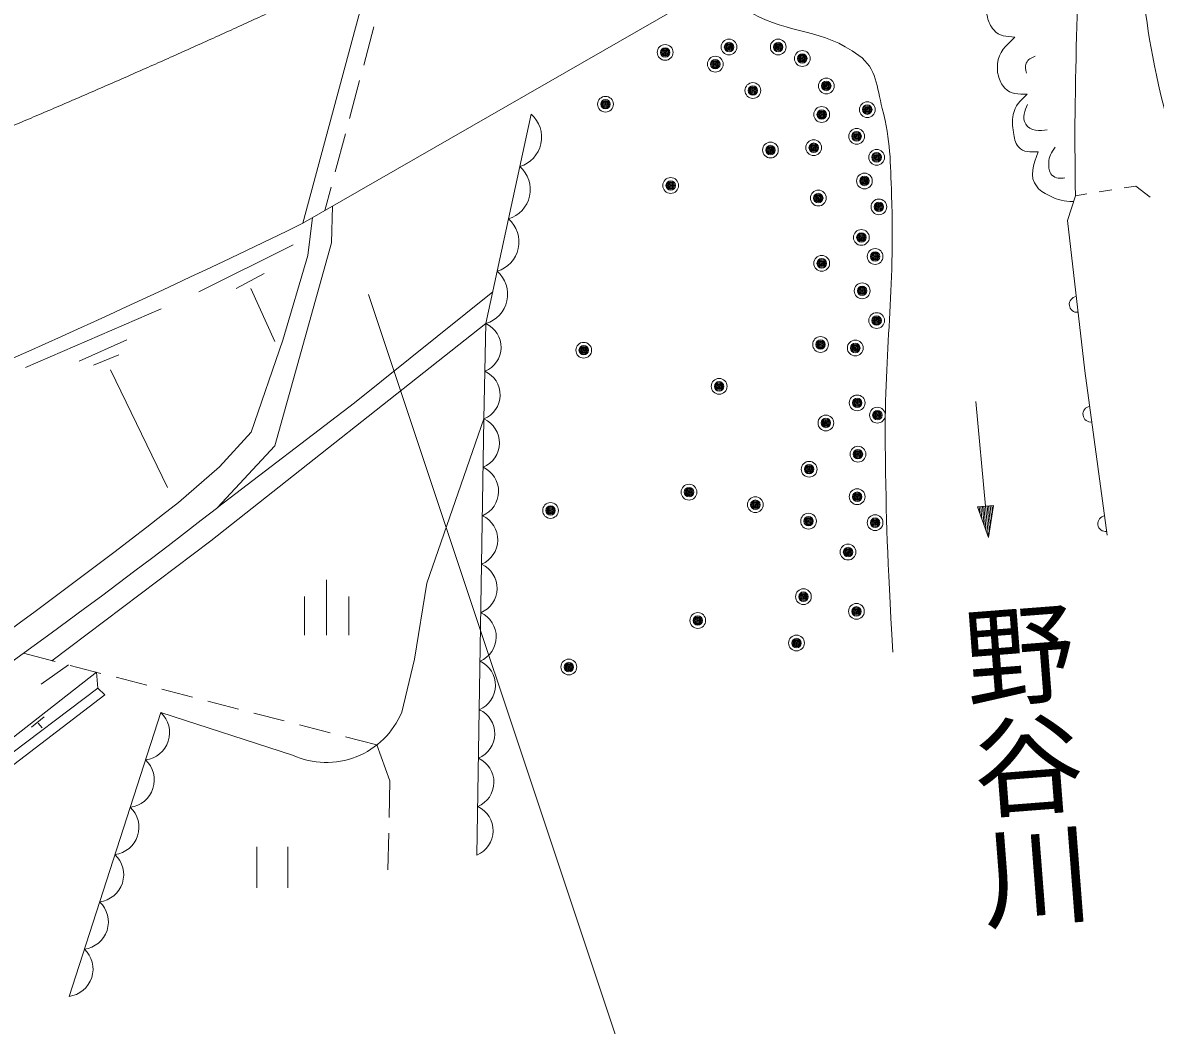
# Model space of a CAD drawing. Units: millimetres, scale not verified. Extents: x 40000 to 680000, y 20000 to 380000.
# Drawn here: x 503948 to 539819, y 268326 to 300075 of the extents above; entities that cross this region are included whole.
import ezdxf
from ezdxf.enums import TextEntityAlignment as Align

# ---------------------------------------------------------------- set-up
doc = ezdxf.new("R2010")
doc.units = ezdxf.units.MM
doc.header["$LTSCALE"] = 1000
doc.header["$PDMODE"] = 32
doc.header["$PDSIZE"] = 500
doc.linetypes.add('CHAIN', pattern=[18.5, 12, -1.5, 3.5, -1.5])
for name, color, linetype, lineweight in [('M-BGD', 7, 'Continuous', 13), ('M-BMK', 2, 'CHAIN', 13), ('M-STR-HTXT', 7, 'Continuous', 13), ('M-STR-STR1', 1, 'Continuous', 13)]:
    doc.layers.add(name, color=color, linetype=linetype, lineweight=lineweight)
doc.styles.add('@ＭＳ ゴシック', font='')
doc.styles.get('@ＭＳ ゴシック').set_extended_font_data('@MS Gothic')

msp = doc.modelspace()

# ---------------------------------------------------------------- linework, layer by layer
at = {"layer": 'M-BGD'}
for p, q in [((514749, 298730), (515071, 299938)), ((514298, 297039), (514620, 298247)), ((513847, 295348), (514169, 296556)), ((513522, 294127), (513719, 294865)), ((538834, 294841), (539198, 294899)), ((539198, 294899), (539660, 294547)), ((537286, 294596), (537649, 294654)), ((538044, 294716), (538439, 294779)), ((513730, 293102), (513764, 294266)), ((512981, 292707), (513131, 293903)), ((511936, 286672), (513730, 293102)), ((509531, 291555), (512516, 293041)), ((512192, 290025), (512981, 292707)), ((510715, 291660), (511596, 292134)), ((511175, 291660), (511938, 289978)), ((514460, 288033), (518834, 291549)), ((504039, 289159), (508338, 291013)), ((518616, 290544), (509909, 283670)), ((505735, 289356), (507247, 290027)), ((511186, 287113), (512192, 290025)), ((506195, 289225), (506997, 289554)), ((506734, 289080), (508536, 285359)), ((534137, 288077), (534441, 284766)), ((510124, 284722), (514460, 288033)), ((516748, 282329), (518557, 287531)), ((510187, 286008), (511186, 287113)), ((510124, 284722), (511936, 286672)), ((508882, 284882), (510187, 286008)), ((534689, 284789), (534192, 284744)), ((534532, 283771), (534192, 284744)), ((534260, 284549), (534241, 284748)), ((534291, 284753), (534328, 284354)), ((534396, 284160), (534341, 284757)), ((534391, 284762), (534464, 283965)), ((534532, 283771), (534441, 284766)), ((534490, 284771), (534563, 283974)), ((534532, 283771), (534689, 284789)), ((534595, 284178), (534540, 284776)), ((534590, 284780), (534626, 284382)), ((534658, 284585), (534640, 284785)), ((504875, 279873), (509909, 283670)), ((513576, 280682), (513576, 282432)), ((516353, 279923), (516748, 282329)), ((512876, 280682), (512876, 281907)), ((514276, 280682), (514276, 281907)), ((503976, 280107), (504973, 279848)), ((515957, 278242), (516353, 279923)), ((502636, 276657), (506290, 279506)), ((504534, 279126), (505403, 279737)), ((505457, 279723), (506425, 279472)), ((506325, 279004), (506290, 279506)), ((506909, 279346), (507877, 279095)), ((506550, 278789), (494461, 269562)), ((494847, 270325), (506325, 279004)), ((506325, 279004), (506550, 278789)), ((508361, 278969), (509329, 278718)), ((509813, 278593), (510781, 278342)), ((504227, 277768), (504627, 278095)), ((505418, 269242), (508326, 278229)), ((508326, 278229), (512496, 276879)), ((511265, 278216), (512233, 277965)), ((504443, 277898), (504562, 277751)), ((512717, 277839), (513684, 277588)), ((514168, 277463), (515166, 277204)), ((515166, 277204), (515576, 276064)), ((515576, 276064), (515551, 274909)), ((515541, 274409), (515517, 273253)), ((511369, 273978), (511369, 272678)), ((512344, 272678), (512344, 273978))]:
    msp.add_line(p, q, dxfattribs=at)
for points in [[(518335, 273717), (518557, 287531), (518616, 290544), (520051, 297176)], [(537286, 294596), (537036, 293807), (537588, 289054), (538298, 283848)]]:
    msp.add_lwpolyline(points, dxfattribs=at)
for centre, radius in [((524296, 299133), 150), ((524296, 299133), 120), ((524296, 299133), 90), ((524296, 299133), 60), ((524296, 299133), 30), ((526319, 299303), 150), ((526319, 299303), 120), ((526319, 299303), 90), ((526319, 299303), 60), ((526319, 299303), 30), ((526319, 299303), 20), ((527877, 299303), 150), ((527877, 299303), 120), ((527877, 299303), 90), ((527877, 299303), 60), ((527877, 299303), 30), ((527877, 299303), 20), ((524296, 299133), 20), ((525884, 298760), 150), ((525884, 298760), 120), ((525884, 298760), 90), ((525884, 298760), 60), ((528638, 298941), 150), ((528638, 298941), 120), ((528638, 298941), 90), ((528638, 298941), 60), ((528638, 298941), 30), ((528638, 298941), 20), ((525884, 298760), 30), ((525884, 298760), 20), ((529398, 298071), 150), ((529398, 298071), 120), ((529398, 298071), 90), ((529398, 298071), 60), ((529398, 298071), 30), ((529398, 298071), 20), ((527074, 297925), 150), ((527074, 297925), 120), ((527074, 297925), 90), ((527074, 297925), 60), ((527074, 297925), 30), ((527074, 297925), 20), ((522406, 297492), 150), ((522406, 297492), 120), ((522406, 297492), 90), ((522406, 297492), 60), ((522406, 297492), 30), ((522406, 297492), 20), ((530697, 297321), 150), ((530697, 297321), 120), ((530697, 297321), 90), ((530697, 297321), 60), ((529254, 297166), 150), ((529254, 297166), 120), ((529254, 297166), 90), ((529254, 297166), 60), ((529254, 297166), 30), ((529254, 297166), 20), ((530697, 297321), 30), ((530697, 297321), 20), ((530359, 296476), 150), ((530359, 296476), 120), ((530359, 296476), 90), ((530359, 296476), 60), ((530359, 296476), 30), ((530359, 296476), 20), ((527629, 296041), 150), ((527629, 296041), 120), ((527629, 296041), 90), ((527629, 296041), 60), ((527629, 296041), 30), ((527629, 296041), 20), ((529000, 296115), 150), ((529000, 296115), 120), ((529000, 296115), 90), ((529000, 296115), 60), ((529000, 296115), 30), ((529000, 296115), 20), ((530993, 295811), 150), ((530993, 295811), 120), ((530993, 295811), 90), ((530993, 295811), 60), ((530993, 295811), 30), ((530993, 295811), 20), ((524471, 294919), 150), ((524471, 294919), 120), ((524471, 294919), 90), ((524471, 294919), 60), ((524471, 294919), 30), ((524471, 294919), 20), ((530606, 295063), 150), ((530606, 295063), 120), ((530606, 295063), 90), ((530606, 295063), 60), ((530606, 295063), 30), ((530606, 295063), 20), ((529145, 294521), 150), ((529145, 294521), 120), ((529145, 294521), 90), ((529145, 294521), 60), ((529145, 294521), 30), ((529145, 294521), 20), ((531065, 294241), 150), ((531065, 294241), 120), ((531065, 294241), 90), ((531065, 294241), 60), ((531065, 294241), 30), ((531065, 294241), 20), ((530510, 293275), 150), ((530510, 293275), 120), ((530510, 293275), 90), ((530510, 293275), 60), ((530510, 293275), 30), ((530510, 293275), 20), ((530944, 292671), 150), ((530944, 292671), 120), ((530944, 292671), 90), ((530944, 292671), 60), ((529254, 292454), 150), ((529254, 292454), 120), ((529254, 292454), 90), ((529254, 292454), 60), ((529254, 292454), 30), ((529254, 292454), 20), ((530944, 292671), 30), ((530944, 292671), 20), ((530534, 291584), 150), ((530534, 291584), 120), ((530534, 291584), 90), ((530534, 291584), 60), ((530534, 291584), 30), ((530534, 291584), 20), ((530993, 290642), 150), ((530993, 290642), 120), ((530993, 290642), 90), ((530993, 290642), 60), ((530993, 290642), 30), ((530993, 290642), 20), ((521717, 289702), 150), ((529217, 289883), 150), ((529217, 289883), 120), ((529217, 289883), 90), ((529217, 289883), 60), ((529217, 289883), 30), ((529217, 289883), 20), ((530316, 289773), 150), ((530316, 289773), 120), ((530316, 289773), 90), ((521717, 289702), 120), ((521717, 289702), 90), ((521717, 289702), 60), ((521717, 289702), 30), ((521717, 289702), 20), ((530316, 289773), 60), ((530316, 289773), 30), ((530316, 289773), 20), ((526005, 288559), 150), ((526005, 288559), 120), ((526005, 288559), 90), ((526005, 288559), 60), ((526005, 288559), 30), ((526005, 288559), 20), ((530377, 288035), 150), ((530377, 288035), 120), ((530377, 288035), 90), ((530377, 288035), 60), ((530377, 288035), 30), ((530377, 288035), 20), ((531017, 287647), 150), ((531017, 287647), 120), ((531017, 287647), 90), ((531017, 287647), 60), ((529386, 287400), 150), ((529386, 287400), 120), ((529386, 287400), 90), ((529386, 287400), 60), ((529386, 287400), 30), ((529386, 287400), 20), ((531017, 287647), 30), ((531017, 287647), 20), ((530401, 286410), 150), ((530401, 286410), 120), ((530401, 286410), 90), ((530401, 286410), 60), ((530401, 286410), 30), ((530401, 286410), 20), ((528855, 285934), 150), ((528855, 285934), 120), ((528855, 285934), 90), ((528855, 285934), 60), ((528855, 285934), 30), ((528855, 285934), 20), ((525051, 285209), 150), ((525051, 285209), 120), ((525051, 285209), 90), ((525051, 285209), 60), ((525051, 285209), 30), ((525051, 285209), 20), ((530377, 285064), 150), ((530377, 285064), 120), ((527152, 284811), 150), ((527152, 284811), 120), ((527152, 284811), 90), ((527152, 284811), 60), ((527152, 284811), 30), ((527152, 284811), 20), ((530377, 285064), 90), ((530377, 285064), 60), ((530377, 285064), 30), ((530377, 285064), 20), ((520667, 284630), 150), ((520667, 284630), 120), ((520667, 284630), 90), ((520667, 284630), 60), ((520667, 284630), 30), ((520667, 284630), 20), ((528837, 284290), 150), ((528837, 284290), 120), ((528837, 284290), 90), ((528837, 284290), 60), ((528837, 284290), 30), ((528837, 284290), 20), ((530944, 284242), 150), ((530944, 284242), 120), ((530944, 284242), 90), ((530944, 284242), 60), ((530944, 284242), 30), ((530944, 284242), 20), ((530087, 283312), 150), ((530087, 283312), 120), ((530087, 283312), 90), ((530087, 283312), 60), ((530087, 283312), 30), ((530087, 283312), 20), ((528674, 281899), 150), ((528674, 281899), 120), ((528674, 281899), 90), ((528674, 281899), 60), ((528674, 281899), 30), ((528674, 281899), 20), ((530353, 281434), 150), ((525328, 281144), 150), ((525328, 281144), 120), ((525328, 281144), 90), ((530353, 281434), 120), ((530353, 281434), 90), ((530353, 281434), 60), ((530353, 281434), 30), ((530353, 281434), 20), ((525328, 281144), 60), ((525328, 281144), 30), ((525328, 281144), 20), ((528456, 280431), 150), ((528456, 280431), 120), ((528456, 280431), 90), ((528456, 280431), 60), ((528456, 280431), 30), ((528456, 280431), 20), ((521246, 279671), 150), ((521246, 279671), 120), ((521246, 279671), 90), ((521246, 279671), 60), ((521246, 279671), 30), ((521246, 279671), 20)]:
    msp.add_circle(centre, radius, dxfattribs=at)
for centre, radius, start, end in [((519413, 296446), 969, 286.7488, 48.8349), ((519054, 294788), 969, 286.7488, 48.8349), ((518696, 293130), 969, 286.7488, 48.8349), ((388201, 549583), 284594, 288.71556, 295.96895), ((518337, 291473), 969, 286.7488, 48.8349), ((537344, 291153), 250, 96.6271, 276.6271), ((518284, 289797), 818, 291.7463, 66.0044), ((518254, 288290), 818, 291.7463, 66.0044), ((537776, 287679), 250, 97.7652, 277.7652), ((518206, 286769), 839, 292.9161, 65.2435), ((518181, 285234), 839, 292.9161, 65.2435), ((376600, 454090), 214778, 302.61377, 308.0172), ((364082, 472903), 238203, 302.7269, 307.81416), ((518156, 283699), 839, 292.9161, 65.2435), ((538249, 284211), 250, 97.7652, 277.7652), ((518132, 282164), 839, 292.9161, 65.2435), ((518107, 280629), 839, 292.9161, 65.2435), ((518082, 279094), 839, 292.9161, 65.2435), ((507732, 277594), 870, 277.2177, 46.9125), ((513562, 279246), 2596, 245.7611, 337.2399), ((518058, 277559), 839, 292.9161, 65.2435), ((507248, 276096), 870, 277.2177, 46.9125), ((518033, 276025), 839, 292.9161, 65.2435), ((506763, 274598), 870, 277.2177, 46.9125), ((518008, 274490), 839, 292.9161, 65.2435), ((506278, 273100), 870, 277.2177, 46.9125), ((505793, 271602), 870, 277.2177, 46.9125), ((505308, 270105), 870, 277.2177, 46.9125)]:
    msp.add_arc(centre, radius, start, end, dxfattribs=at)
for points, knots in [([(539859, 309255), (539472, 307517), (539320, 306952), (539238, 305447), (539174, 304254), (539184, 303579), (539298, 302390), (539471, 300577), (539581, 299553), (539998, 297780), (540318, 296419), (540593, 295682), (541028, 294353), (541485, 292961), (541747, 292182), (542249, 290805), (542503, 290106), (542667, 289723), (542921, 289024), (543475, 287501), (543616, 286983), (544203, 285079)], [0, 0, 0, 0, 1, 1, 1, 2, 2, 2, 3, 3, 3, 4, 4, 4, 5, 5, 5, 6, 6, 6, 7, 7, 7, 7]), ([(537286, 294596), (537266, 296519), (537267, 297033), (537301, 298595), (537343, 300593), (537360, 301716), (537544, 303706), (537710, 305495), (537799, 306108), (538139, 308267)], [0, 0, 0, 0, 1, 1, 1, 2, 2, 2, 3, 3, 3, 3]), ([(535162, 301856), (534883, 301663), (534731, 301541), (534583, 301249), (534405, 300901), (534412, 300632), (534502, 300252), (534543, 300080), (534583, 299977), (534700, 299844), (534882, 299636), (535093, 299643), (535370, 299617)], [0, 0, 0, 0, 1, 1, 1, 2, 2, 2, 3, 3, 3, 4, 4, 4, 4]), ([(525760, 301156), (526318, 300772), (526510, 300671), (527009, 300393), (528263, 299692), (529274, 299894), (530428, 299038), (531005, 298610), (530990, 298051), (531170, 297355), (531441, 296309), (531426, 295684), (531466, 294604), (531580, 291532), (531237, 289810), (531267, 286735), (531292, 284157), (531328, 283291), (531503, 280138)], [0, 0, 0, 0, 1, 1, 1, 2, 2, 2, 3, 3, 3, 4, 4, 4, 5, 5, 5, 6, 6, 6, 6]), ([(535370, 299617), (535084, 299322), (534850, 299165), (534822, 298773), (534811, 298626), (534807, 298538), (534848, 298396), (534897, 298230), (534933, 298129), (535050, 298002), (535244, 297789), (535475, 297816), (535762, 297811)], [0, 0, 0, 0, 1, 1, 1, 2, 2, 2, 3, 3, 3, 4, 4, 4, 4]), ([(536013, 299010), (535889, 298958), (535786, 298920), (535733, 298791), (535686, 298677), (535707, 298590), (535742, 298476)], [0, 0, 0, 0, 1, 1, 1, 2, 2, 2, 2]), ([(535762, 297811), (535533, 297583), (535383, 297462), (535318, 297162), (535271, 296948), (535289, 296817), (535326, 296601), (535358, 296416), (535360, 296288), (535484, 296146), (535648, 295957), (535863, 295979), (536103, 295983)], [0, 0, 0, 0, 1, 1, 1, 2, 2, 2, 3, 3, 3, 4, 4, 4, 4]), ([(535775, 297483), (535686, 297296), (535590, 297070), (535713, 296861), (535852, 296623), (536164, 296658), (536397, 296677)], [0, 0, 0, 0, 1, 1, 1, 2, 2, 2, 2]), ([(536103, 295983), (535979, 295587), (535794, 295204), (536073, 294872), (536210, 294711), (536333, 294665), (536520, 294566), (536636, 294504), (536709, 294483), (536836, 294452), (536985, 294415), (537048, 294415), (537227, 294409)], [0, 0, 0, 0, 1, 1, 1, 2, 2, 2, 3, 3, 3, 4, 4, 4, 4]), ([(536645, 296133), (536526, 295947), (536443, 295842), (536447, 295631), (536449, 295477), (536439, 295361), (536546, 295251), (536660, 295133), (536803, 295146), (536955, 295157)], [0, 0, 0, 0, 1, 1, 1, 2, 2, 2, 3, 3, 3, 3])]:
    msp.add_open_spline(points, degree=3, knots=knots, dxfattribs=at)
for p in [(526319, 299303), (527877, 299303), (524296, 299133), (528638, 298941), (525884, 298760), (527074, 297925), (529398, 298071), (522406, 297492), (529254, 297166), (530697, 297321), (530359, 296476), (527629, 296041), (529000, 296115), (530993, 295811), (530606, 295063), (524471, 294919), (529145, 294521), (531065, 294241), (530510, 293275), (529254, 292454), (530944, 292671), (530534, 291584), (530993, 290642), (521717, 289702), (529217, 289883), (530316, 289773), (526005, 288559), (530377, 288035), (531017, 287647), (529386, 287400), (530401, 286410), (528855, 285934), (525051, 285209), (530377, 285064), (520667, 284630), (527152, 284811), (528837, 284290), (530944, 284242), (530087, 283312), (528674, 281899), (530353, 281434), (525328, 281144), (528456, 280431), (521246, 279671)]:
    msp.add_point(p, dxfattribs=at)
at = {"layer": 'M-BMK'}
msp.add_arc((398448, 546088), 270562, 284.89069, 303.91498, dxfattribs=at)
at = {"layer": 'M-STR-HTXT'}
msp.add_line((524250, 263429), (514899, 291465), dxfattribs=at)
at = {"layer": 'M-STR-STR1'}
for p, q in [((546350, 312983), (512820, 293724)), ((512820, 293724), (516541, 307541))]:
    msp.add_line(p, q, dxfattribs=at)

# ---------------------------------------------------------------- texts
at = {"layer": 'M-BGD', "style": '@ＭＳ ゴシック'}
msp.add_text('野谷川', height=2566, rotation=274.439, dxfattribs=at).set_placement((533284, 281665), align=Align.BOTTOM_LEFT)

doc.saveas('drawing.dxf')
